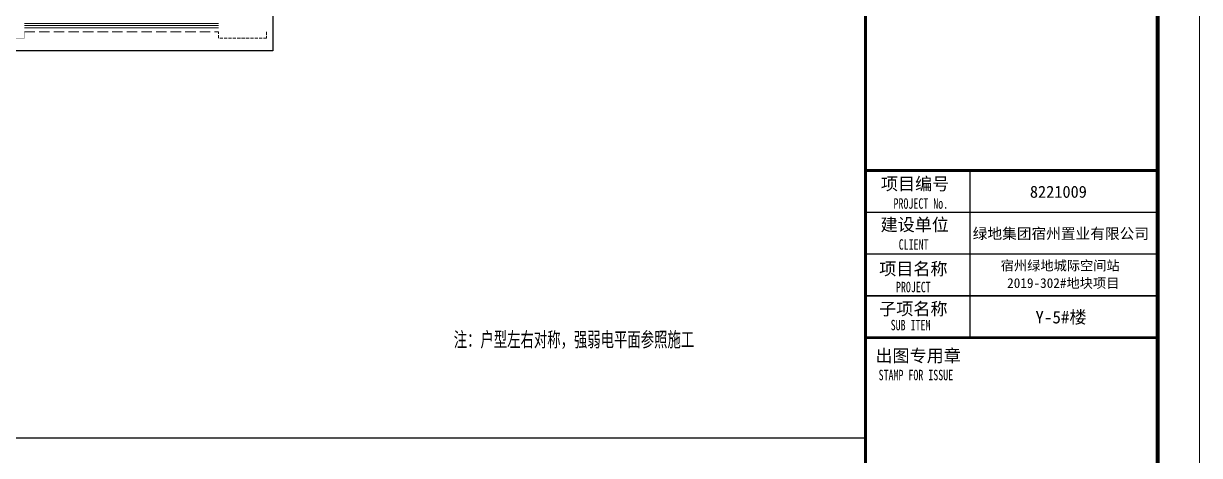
# Model space of a CAD drawing. Extents: x 2803505 to 5851001, y -1372902 to 24339.
# Drawn here: x 3854539 to 3882711, y -778773 to -768436 of the extents above; entities that cross this region are included whole.
import ezdxf
from ezdxf.xclip import XClip

# ---------------------------------------------------------------- set-up
doc = ezdxf.new("R2010")
doc.units = 0
doc.header["$LTSCALE"] = 1000
doc.header["$MEASUREMENT"] = 0
doc.header["$XCLIPFRAME"] = 2
doc.linetypes.add('DASH', pattern=[0.35, 0.25, -0.1])
doc.linetypes.add('DOTE', pattern=[2.42, 2, -0.2, 0.02, -0.2])
doc.layers.get('0').update_dxf_attribs({"linetype": 'CONTINUOUS'})
for name, color, linetype in [('!!DIM-照明', 7, 'CONTINUOUS'), ('!!电气', 1, 'CONTINUOUS'), ('图签文字', 4, 'CONTINUOUS'), ('看线', 185, 'CONTINUOUS')]:
    doc.layers.add(name, color=color, linetype=linetype)
for name, color, linetype, lineweight in [('DOTE', 19, 'DOTE', 9), ('图框', 147, 'CONTINUOUS', 20), ('图签', 147, 'CONTINUOUS', 18), ('平面-栏杆', 56, 'CONTINUOUS', 15), ('平面-看线', 252, 'CONTINUOUS', 15)]:
    doc.layers.add(name, color=color, linetype=linetype, lineweight=lineweight)
doc.styles.add('_TEL_DIM', font='SIMPLEX', dxfattribs={"width": 0.8, "height": 3.5, "bigfont": 'HZTXT'})
doc.styles.add('宋体', font='', dxfattribs={"height": 4})
doc.styles.add('建筑图签-1', font='simhei.ttf', dxfattribs={"width": 0.7})
doc.styles.get('宋体').set_extended_font_data('SimSun')

# ---------------------------------------------------------------- blocks, each defined once
blk = doc.blocks.new('A$C74D73064')
at = {"layer": 'DOTE', "color": 252}
blk.add_line((-86385, 67619), (196116, 67619), dxfattribs=at)
blk = doc.blocks.new('A$C100F5A36')
at = {"color": 252, "const_width": 8}
blk.add_lwpolyline([(53452, -18982), (53452, -19132), (53152, -19132), (53152, -18982)], dxfattribs=at)
at = {"layer": '平面-栏杆', "color": 252}
for points in [[(53452, -18832), (58102, -18832)], [(53452, -18882), (58102, -18882)]]:
    blk.add_lwpolyline(points, dxfattribs=at)
at = {"layer": '平面-看线', "color": 252}
blk.add_lwpolyline([(53452, -18782), (58102, -18782)], dxfattribs=at)
at = {"layer": '平面-看线', "color": 252, "linetype": 'DASH'}
blk.add_lwpolyline([(53452, -18982), (58102, -18982)], dxfattribs=at)
at = {"layer": '平面-看线', "color": 252, "linetype": 'DASH', "ltscale": 0.3}
blk.add_lwpolyline([(59252, -18982), (59252, -19132), (58102, -19132), (58102, -18982)], dxfattribs=at)
at = {"layer": '看线', "color": 252}
blk.add_lwpolyline([(59402, -18232), (59402, -19432), (39052, -19432), (39052, -17932), (36802, -17932)], dxfattribs=at)
blk = doc.blocks.new('A$C1435328E')
at = {"layer": '图框'}
for points, const_width in [([(-7000, -700), (-7000, 56700)], 70), ([(-7000, 34400), (0, 34400)], 70), ([(-7000, 34400), (0, 34400)], 70), ([(-4500, 30400), (-4500, 34400)], 35), ([(-7000, 33400), (0, 33400)], 35), ([(-7000, 32400), (0, 32400)], 35), ([(-7000, 31400), (0, 31400)], 35), ([(0, 30400), (-7000, 30400)], 70)]:
    blk.add_lwpolyline(points, dxfattribs=dict(at, const_width=const_width))
at = {"layer": '图签', "color": 154, "style": '宋体'}
for s, height, p in [('8221009', 286.7, (-3063, 33748)), ('绿地集团宿州置业有限公司', 258.01, (-4432, 32762)), ('宿州绿地城际空间站', 232.2, (-3762, 32009)), ('2019-302#地块项目', 232.21, (-3608, 31591))]:
    blk.add_text(s, height=height, dxfattribs=at).set_placement(p)
at = {"layer": '图签文字', "color": 7, "style": '建筑图签-1'}
for s, p in [('项目编号', (-6632, 33932)), ('建设单位', (-6640, 32955)), ('项目名称', (-6673, 31897)), ('子项名称', (-6673, 30940)), ('出图专用章', (-6764, 29818))]:
    blk.add_text(s, height=300, dxfattribs=at).set_placement(p)
at = {"layer": '图签文字', "style": '建筑图签-1', "width": 0.7}
for s, p in [('PROJECT No.', (-6330, 33485, -1799)), ('CLIENT', (-6206, 32506)), ('PROJECT', (-6271, 31487)), ('SUB ITEM', (-6398, 30576)), ('STAMP FOR ISSUE', (-6687, 29381))]:
    blk.add_text(s, height=250, dxfattribs=at).set_placement(p)
at = {"layer": '图签文字', "color": 2, "style": '建筑图签-1'}
blk.add_text('Y-5#楼', height=300, dxfattribs=at).set_placement((-2931, 30741))

msp = doc.modelspace()

# ---------------------------------------------------------------- linework, layer by layer
at = {"layer": '!!电气', "color": 252}
msp.add_line((3801111.1, -778353.6), (3874716.1, -778353.6), dxfattribs=at)

# ---------------------------------------------------------------- block references
at = {"layer": '!!电气'}
for name, p in [('A$C1435328E', (3881711.1, -806353.6)), ('A$C100F5A36', (3801111.1, -749653.6))]:
    msp.add_blockref(name, p, dxfattribs=at)
at = {"color": 252}
ref = msp.add_blockref('A$C74D73064', (3714796.2, -840911.3), dxfattribs=at)
XClip(ref).set_block_clipping_path([(-72082.5976296387, 50822.2577331646), (-18082.6107620973, 70322.2577319878)])

# ---------------------------------------------------------------- texts
at = {"layer": '!!DIM-照明', "style": '_TEL_DIM', "width": 0.8}
msp.add_text('注：户型左右对称，强弱电平面参照施工', height=400, dxfattribs=at).set_placement((3864845.3, -776212))

# ---------------------------------------------------------------- next in the draw order: linework, layer by layer
at = {"layer": '图框'}
msp.add_lwpolyline([(3798611.1, -748653.6), (3882711.1, -748653.6), (3882711.1, -808053.6), (3798611.1, -808053.6)], close=True, dxfattribs=at)
at = {"layer": '图框', "const_width": 100}
msp.add_lwpolyline([(3881711.1, -807053.6), (3881711.1, -749653.6), (3801111.1, -749653.6), (3801111.1, -807053.6)], close=True, dxfattribs=at)

doc.saveas('drawing.dxf')
